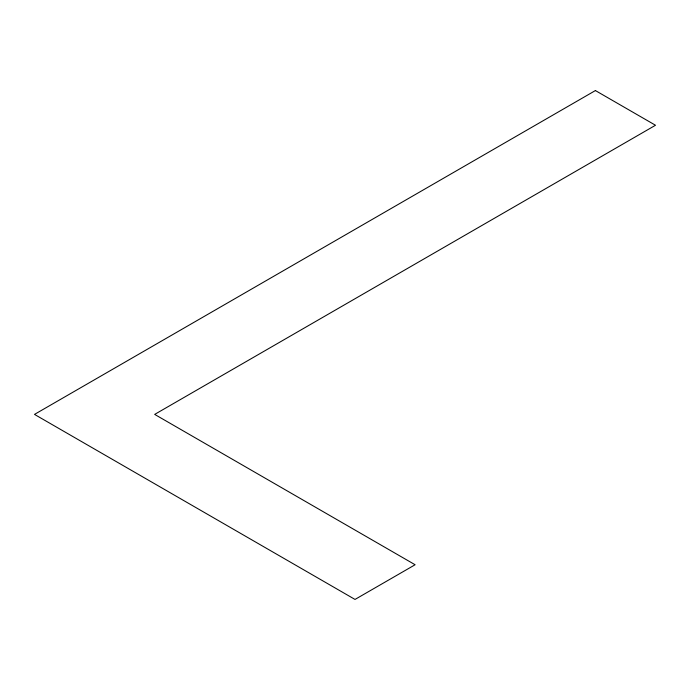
<?xml version="1.0" encoding="UTF-8"?>
<svg xmlns="http://www.w3.org/2000/svg" width="690" height="690" viewBox="0 0 690 690"><rect width="100%" height="100%" fill="white"/><g stroke="black" fill="none" stroke-linecap="round" stroke-linejoin="round"><path stroke-width="1.03" d="M595.401 90.562L34.5 414.397L355.014 599.438L415.113 564.748L154.689 414.397L655.5 125.252L595.401 90.562"/></g></svg>
